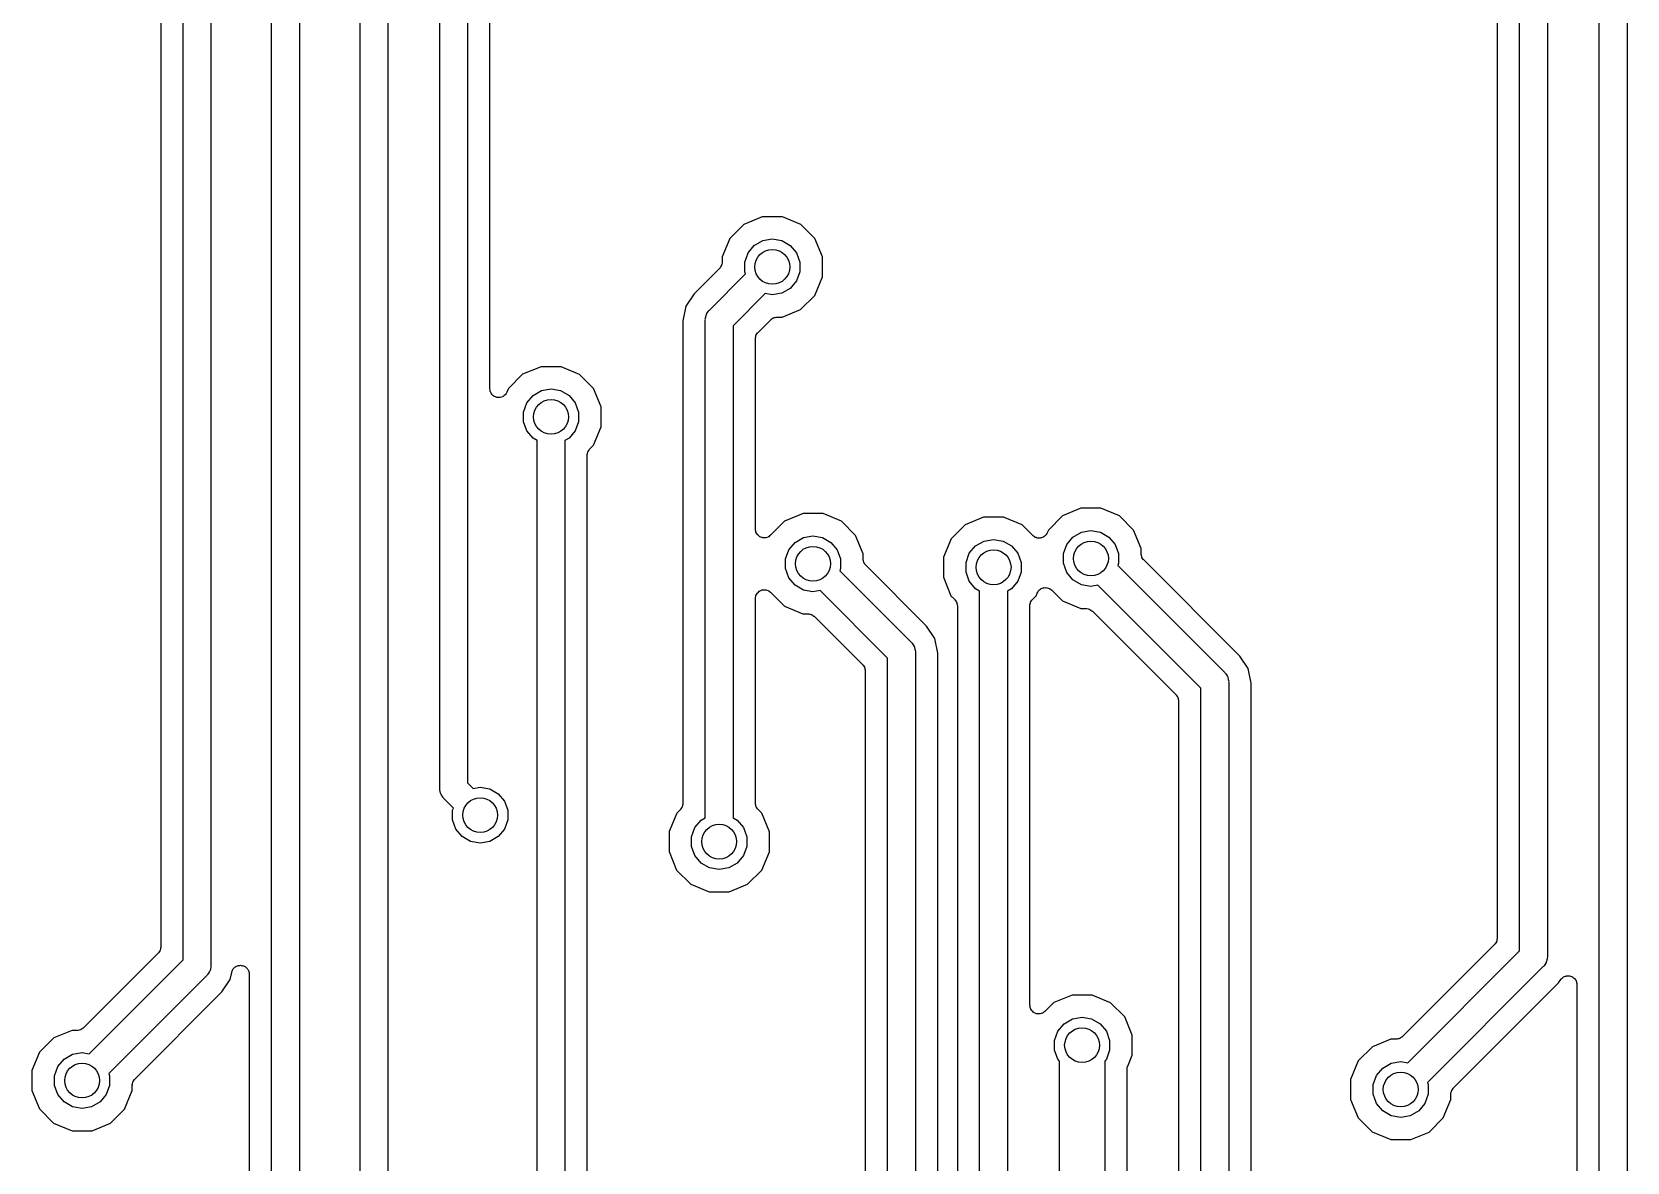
# Model space of a CAD drawing. Extents: x 25 to 125, y -125 to -25.
# Drawn here: x 89.71 to 112.59, y -72.54 to -56.32 of the extents above; entities that cross this region are included whole.
import ezdxf

# ---------------------------------------------------------------- set-up
doc = ezdxf.new("R2010")
doc.units = 0
doc.header["$MEASUREMENT"] = 0
doc.layers.add('BLACK', color=7, linetype='CONTINUOUS')

msp = doc.modelspace()

# ---------------------------------------------------------------- linework, layer by layer
at = {"layer": 'Black'}
for p, q in [((93.145, -80.8119), (93.145, -43.2057)), ((93.545, -43.1407), (93.545, -80.8119)), ((94.415, -79.883), (94.415, -45.0451)), ((94.815, -45.0451), (94.815, -79.8002)), ((95.558, -67.183), (95.558, -46.5691)), ((95.958, -46.5691), (95.958, -67.1002)), ((91.875, -69.6422), (91.875, -49.4901)), ((92.275, -49.4901), (92.275, -69.725)), ((112.195, -80.6892), (112.195, -49.8711)), ((112.595, -49.8711), (112.595, -80.772)), ((91.555, -51.4945), (91.555, -69.457)), ((111.052, -69.5132), (111.052, -51.7761)), ((111.452, -51.7761), (111.452, -69.596)), ((110.732, -51.9858), (110.732, -69.328)), ((96.278, -61.4465), (96.278, -53.1149)), ((100.187, -58.9769), (99.9227, -59.0863)), ((100.474, -58.9771), (100.187, -58.9769)), ((100.738, -59.087), (100.474, -58.9771)), ((99.9227, -59.0863), (99.72, -59.2886)), ((100.941, -59.2897), (100.738, -59.087)), ((99.72, -59.2886), (99.6101, -59.5532)), ((99.9346, -59.6273), (99.9823, -59.4962)), ((99.9823, -59.4962), (100.072, -59.3894)), ((100.072, -59.3894), (100.193, -59.3197)), ((100.193, -59.3197), (100.33, -59.2955)), ((100.33, -59.2955), (100.467, -59.3197)), ((100.467, -59.3197), (100.588, -59.3894)), ((100.588, -59.3894), (100.678, -59.4962)), ((100.678, -59.4962), (100.725, -59.6273)), ((101.05, -59.5544), (100.941, -59.2897)), ((99.5729, -59.7188), (99.2091, -60.0825)), ((99.576, -59.7142), (99.5729, -59.7188)), ((99.5803, -59.7107), (99.576, -59.7142)), ((99.5886, -59.6963), (99.5803, -59.7107)), ((99.5982, -59.6826), (99.5886, -59.6963)), ((99.5996, -59.6773), (99.5982, -59.6826)), ((99.6024, -59.6725), (99.5996, -59.6773)), ((99.6053, -59.6561), (99.6024, -59.6725)), ((99.6096, -59.64), (99.6053, -59.6561)), ((99.6101, -59.6291), (99.6091, -59.6345)), ((99.6091, -59.6345), (99.6096, -59.64)), ((99.6101, -59.5532), (99.6101, -59.6291)), ((99.9346, -59.7667), (99.9346, -59.6273)), ((100.725, -59.6273), (100.725, -59.7667)), ((101.05, -59.8409), (101.05, -59.5544)), ((99.4266, -60.3176), (99.946, -59.7982)), ((99.946, -59.7982), (99.9346, -59.7667)), ((100.678, -59.8978), (100.588, -60.0046)), ((100.725, -59.7667), (100.678, -59.8978)), ((100.94, -60.1054), (101.05, -59.8409)), ((99.2091, -60.0825), (99.0899, -60.261)), ((100.229, -60.0807), (99.768, -60.5419)), ((100.33, -60.0985), (100.229, -60.0807)), ((100.467, -60.0743), (100.33, -60.0985)), ((100.588, -60.0046), (100.467, -60.0743)), ((100.737, -60.3078), (100.94, -60.1054)), ((99.0899, -60.261), (99.048, -60.4715)), ((99.3688, -60.4416), (99.3755, -60.4163)), ((99.3755, -60.4163), (99.3801, -60.3906)), ((99.3801, -60.3906), (99.3845, -60.383)), ((99.3845, -60.383), (99.3867, -60.3745)), ((99.3867, -60.3745), (99.4017, -60.3531)), ((99.4017, -60.3531), (99.4148, -60.3305)), ((99.4148, -60.3305), (99.4215, -60.3248)), ((99.4215, -60.3248), (99.4266, -60.3176)), ((100.35, -60.4275), (100.355, -60.4247)), ((100.355, -60.4247), (100.371, -60.4218)), ((100.371, -60.4218), (100.387, -60.4176)), ((100.387, -60.4176), (100.392, -60.418)), ((100.392, -60.418), (100.398, -60.4171)), ((100.398, -60.4171), (100.473, -60.4171)), ((100.473, -60.4171), (100.737, -60.3078)), ((99.048, -60.4715), (99.048, -67.3941)), ((99.368, -60.459), (99.3695, -60.4503)), ((99.368, -67.6039), (99.368, -60.459)), ((99.3695, -60.4503), (99.3688, -60.4416)), ((99.768, -60.5419), (99.768, -67.6039)), ((100.109, -60.6597), (100.118, -60.6454)), ((100.118, -60.6454), (100.122, -60.6418)), ((100.122, -60.6418), (100.125, -60.6372)), ((100.125, -60.6372), (100.308, -60.4543)), ((100.308, -60.4543), (100.313, -60.451)), ((100.313, -60.451), (100.316, -60.4467)), ((100.316, -60.4467), (100.331, -60.4385)), ((100.331, -60.4385), (100.344, -60.429)), ((100.344, -60.429), (100.35, -60.4275)), ((100.088, -60.7159), (100.093, -60.6999)), ((100.089, -60.7215), (100.088, -60.7159)), ((100.088, -60.727), (100.089, -60.7215)), ((100.088, -63.4584), (100.088, -60.727)), ((100.093, -60.6999), (100.096, -60.6836)), ((100.096, -60.6836), (100.098, -60.6787)), ((100.098, -60.6787), (100.1, -60.6733)), ((100.1, -60.6733), (100.109, -60.6597)), ((96.7477, -61.2383), (96.545, -61.4406)), ((97.0124, -61.1289), (96.7477, -61.2383)), ((97.2988, -61.1291), (97.0124, -61.1289)), ((97.5634, -61.239), (97.2988, -61.1291)), ((97.7657, -61.4417), (97.5634, -61.239)), ((96.2813, -61.4655), (96.278, -61.4465)), ((96.2838, -61.4846), (96.2813, -61.4655)), ((96.2852, -61.4872), (96.2838, -61.4846)), ((96.2857, -61.49), (96.2852, -61.4872)), ((96.2953, -61.5067), (96.2857, -61.49)), ((96.3042, -61.5238), (96.2953, -61.5067)), ((96.3063, -61.5257), (96.3042, -61.5238)), ((96.3077, -61.5282), (96.3063, -61.5257)), ((96.3225, -61.5406), (96.3077, -61.5282)), ((96.3367, -61.5536), (96.3225, -61.5406)), ((96.3393, -61.5547), (96.3367, -61.5536)), ((96.3415, -61.5565), (96.3393, -61.5547)), ((96.3596, -61.5631), (96.3415, -61.5565)), ((96.3774, -61.5705), (96.3596, -61.5631)), ((96.4452, -61.565), (96.4271, -61.5716)), ((96.4635, -61.5592), (96.4452, -61.565)), ((96.4658, -61.5575), (96.4635, -61.5592)), ((96.4685, -61.5565), (96.4658, -61.5575)), ((96.4833, -61.5441), (96.4685, -61.5565)), ((96.4986, -61.5324), (96.4833, -61.5441)), ((96.5001, -61.53), (96.4986, -61.5324)), ((96.5023, -61.5282), (96.5001, -61.53)), ((96.5119, -61.5115), (96.5023, -61.5282)), ((96.5223, -61.4952), (96.5119, -61.5115)), ((96.545, -61.4406), (96.5223, -61.4952)), ((96.8073, -61.6482), (96.8969, -61.5414)), ((96.8969, -61.5414), (97.0177, -61.4717)), ((97.0177, -61.4717), (97.155, -61.4475)), ((97.155, -61.4475), (97.2923, -61.4717)), ((97.2923, -61.4717), (97.4131, -61.5414)), ((97.4131, -61.5414), (97.5027, -61.6482)), ((97.8751, -61.7064), (97.7657, -61.4417)), ((96.3803, -61.5706), (96.3774, -61.5705)), ((96.3829, -61.5716), (96.3803, -61.5706)), ((96.4022, -61.5716), (96.3829, -61.5716)), ((96.4215, -61.5725), (96.4022, -61.5716)), ((96.4242, -61.5716), (96.4215, -61.5725)), ((96.4271, -61.5716), (96.4242, -61.5716)), ((96.7596, -61.7793), (96.8073, -61.6482)), ((96.7596, -61.9187), (96.7596, -61.7793)), ((97.5027, -61.6482), (97.5504, -61.7793)), ((97.5504, -61.7793), (97.5504, -61.9187)), ((97.8749, -61.9928), (97.8751, -61.7064)), ((96.8073, -62.0498), (96.7596, -61.9187)), ((97.5504, -61.9187), (97.5027, -62.0498)), ((97.765, -62.2574), (97.8749, -61.9928)), ((96.8969, -62.1566), (96.8073, -62.0498)), ((96.955, -62.1901), (96.8969, -62.1566)), ((96.955, -77.6412), (96.955, -62.1901)), ((97.4131, -62.1566), (97.355, -62.1901)), ((97.355, -62.1901), (97.355, -77.724)), ((97.5027, -62.0498), (97.4131, -62.1566)), ((97.675, -62.3999), (97.676, -62.3944)), ((97.675, -74.7018), (97.675, -62.3999)), ((97.6755, -62.3887), (97.6798, -62.3728)), ((97.676, -62.3944), (97.6755, -62.3887)), ((97.6798, -62.3728), (97.6827, -62.3565)), ((97.6827, -62.3565), (97.6855, -62.3516)), ((97.6855, -62.3516), (97.6869, -62.3462)), ((97.6869, -62.3462), (97.6964, -62.3326)), ((97.6964, -62.3326), (97.7047, -62.3183)), ((97.7047, -62.3183), (97.709, -62.3147)), ((97.709, -62.3147), (97.7123, -62.31)), ((97.7123, -62.31), (97.765, -62.2574)), ((104.759, -63.1609), (104.495, -63.2703)), ((105.046, -63.1611), (104.759, -63.1609)), ((105.31, -63.271), (105.046, -63.1611)), ((100.507, -63.3465), (100.305, -63.5483)), ((100.772, -63.2371), (100.507, -63.3465)), ((101.058, -63.2373), (100.772, -63.2371)), ((101.323, -63.3472), (101.058, -63.2373)), ((101.525, -63.5499), (101.323, -63.3472)), ((103.098, -63.3973), (102.895, -63.5996)), ((103.362, -63.2879), (103.098, -63.3973)), ((103.649, -63.2881), (103.362, -63.2879)), ((103.913, -63.398), (103.649, -63.2881)), ((104.068, -63.5532), (103.913, -63.398)), ((104.495, -63.2703), (104.292, -63.4726)), ((105.513, -63.4737), (105.31, -63.271)), ((100.091, -63.4747), (100.088, -63.4584)), ((100.092, -63.4911), (100.091, -63.4747)), ((100.095, -63.4963), (100.092, -63.4911)), ((100.096, -63.5018), (100.095, -63.4963)), ((100.104, -63.5161), (100.096, -63.5018)), ((100.111, -63.5311), (100.104, -63.5161)), ((100.115, -63.5351), (100.111, -63.5311)), ((100.118, -63.54), (100.115, -63.5351)), ((100.13, -63.5506), (100.118, -63.54)), ((100.142, -63.5624), (100.13, -63.5506)), ((100.147, -63.5647), (100.142, -63.5624)), ((100.151, -63.5684), (100.147, -63.5647)), ((100.167, -63.574), (100.151, -63.5684)), ((100.182, -63.581), (100.167, -63.574)), ((100.188, -63.5815), (100.182, -63.581)), ((100.193, -63.5835), (100.188, -63.5815)), ((100.209, -63.5835), (100.193, -63.5835)), ((100.226, -63.5849), (100.209, -63.5835)), ((100.231, -63.5835), (100.226, -63.5849)), ((100.237, -63.5835), (100.231, -63.5835)), ((100.253, -63.5778), (100.237, -63.5835)), ((100.269, -63.5735), (100.253, -63.5778)), ((100.273, -63.5703), (100.269, -63.5735)), ((100.278, -63.5684), (100.273, -63.5703)), ((100.291, -63.5577), (100.278, -63.5684)), ((100.305, -63.5483), (100.291, -63.5577)), ((100.656, -63.6496), (100.777, -63.5799)), ((100.777, -63.5799), (100.914, -63.5557)), ((100.914, -63.5557), (101.052, -63.5799)), ((101.052, -63.5799), (101.172, -63.6496)), ((101.634, -63.8146), (101.525, -63.5499)), ((102.895, -63.5996), (102.785, -63.8642)), ((103.368, -63.6307), (103.505, -63.6065)), ((103.505, -63.6065), (103.642, -63.6307)), ((104.08, -63.5612), (104.068, -63.5532)), ((104.09, -63.5705), (104.08, -63.5612)), ((104.098, -63.5738), (104.09, -63.5705)), ((104.104, -63.5786), (104.098, -63.5738)), ((104.118, -63.5821), (104.104, -63.5786)), ((104.131, -63.5875), (104.118, -63.5821)), ((104.139, -63.5878), (104.131, -63.5875)), ((104.147, -63.59), (104.139, -63.5878)), ((104.161, -63.5888), (104.147, -63.59)), ((104.175, -63.5894), (104.161, -63.5888)), ((104.183, -63.5869), (104.175, -63.5894)), ((104.191, -63.5862), (104.183, -63.5869)), ((104.204, -63.5804), (104.191, -63.5862)), ((104.217, -63.5762), (104.204, -63.5804)), ((104.223, -63.5711), (104.217, -63.5762)), ((104.231, -63.5676), (104.223, -63.5711)), ((104.241, -63.5578), (104.231, -63.5676)), ((104.252, -63.5494), (104.241, -63.5578)), ((104.256, -63.5423), (104.252, -63.5494)), ((104.262, -63.5364), (104.256, -63.5423)), ((104.268, -63.5239), (104.262, -63.5364)), ((104.276, -63.5122), (104.268, -63.5239)), ((104.292, -63.4726), (104.276, -63.5122)), ((104.554, -63.6802), (104.644, -63.5734)), ((104.644, -63.5734), (104.765, -63.5037)), ((104.765, -63.5037), (104.902, -63.4795)), ((104.902, -63.4795), (105.039, -63.5037)), ((105.039, -63.5037), (105.16, -63.5734)), ((105.16, -63.5734), (105.25, -63.6802)), ((105.622, -63.7384), (105.513, -63.4737)), ((100.519, -63.8875), (100.566, -63.7564)), ((100.566, -63.7564), (100.656, -63.6496)), ((101.172, -63.6496), (101.262, -63.7564)), ((101.262, -63.7564), (101.31, -63.8875)), ((101.634, -63.8892), (101.634, -63.8146)), ((103.11, -63.9383), (103.157, -63.8072)), ((103.157, -63.8072), (103.247, -63.7004)), ((103.247, -63.7004), (103.368, -63.6307)), ((103.642, -63.6307), (103.763, -63.7004)), ((103.763, -63.7004), (103.853, -63.8072)), ((103.853, -63.8072), (103.9, -63.9383)), ((104.507, -63.8113), (104.554, -63.6802)), ((104.507, -63.9507), (104.507, -63.8113)), ((105.25, -63.6802), (105.297, -63.8113)), ((105.297, -63.8113), (105.297, -63.9507)), ((105.622, -63.813), (105.622, -63.7384)), ((105.623, -63.8185), (105.622, -63.813)), ((105.623, -63.8241), (105.623, -63.8185)), ((105.627, -63.8401), (105.623, -63.8241)), ((105.63, -63.8564), (105.627, -63.8401)), ((105.632, -63.8613), (105.63, -63.8564)), ((100.519, -64.0269), (100.519, -63.8875)), ((100.566, -64.158), (100.519, -64.0269)), ((101.31, -64.0269), (101.298, -64.0583)), ((101.298, -64.0583), (102.326, -65.0858)), ((101.31, -63.8875), (101.31, -64.0269)), ((101.635, -63.8947), (101.634, -63.8892)), ((101.635, -63.9003), (101.635, -63.8947)), ((101.639, -63.9163), (101.635, -63.9003)), ((101.642, -63.9326), (101.639, -63.9163)), ((101.645, -63.9375), (101.642, -63.9326)), ((101.646, -63.9429), (101.645, -63.9375)), ((101.656, -63.9565), (101.646, -63.9429)), ((101.664, -63.9708), (101.656, -63.9565)), ((101.668, -63.9744), (101.664, -63.9708)), ((101.671, -63.9791), (101.668, -63.9744)), ((102.543, -64.8507), (101.671, -63.9791)), ((102.785, -63.8642), (102.785, -64.1506)), ((103.11, -64.0777), (103.11, -63.9383)), ((103.157, -64.2088), (103.11, -64.0777)), ((103.9, -64.0777), (103.853, -64.2088)), ((103.9, -63.9383), (103.9, -64.0777)), ((104.554, -64.0818), (104.507, -63.9507)), ((104.644, -64.1886), (104.554, -64.0818)), ((105.297, -63.9507), (105.286, -63.9821)), ((105.286, -63.9821), (106.821, -65.5176)), ((105.634, -63.8667), (105.632, -63.8613)), ((105.643, -63.8803), (105.634, -63.8667)), ((105.652, -63.8946), (105.643, -63.8803)), ((105.656, -63.8982), (105.652, -63.8946)), ((105.659, -63.9029), (105.656, -63.8982)), ((107.039, -65.2825), (105.659, -63.9029)), ((100.656, -64.2648), (100.566, -64.158)), ((100.777, -64.3345), (100.656, -64.2648)), ((102.785, -64.1506), (102.894, -64.4153)), ((103.247, -64.3156), (103.157, -64.2088)), ((103.305, -64.3491), (103.247, -64.3156)), ((103.763, -64.3156), (103.705, -64.3491)), ((103.853, -64.2088), (103.763, -64.3156)), ((104.184, -64.3179), (104.19, -64.3128)), ((104.19, -64.3128), (104.203, -64.3086)), ((104.203, -64.3086), (104.216, -64.3028)), ((104.216, -64.3028), (104.224, -64.3021)), ((104.224, -64.3021), (104.232, -64.2996)), ((104.232, -64.2996), (104.246, -64.3002)), ((104.246, -64.3002), (104.26, -64.299)), ((104.26, -64.299), (104.268, -64.3012)), ((104.268, -64.3012), (104.276, -64.3015)), ((104.276, -64.3015), (104.289, -64.3068)), ((104.289, -64.3068), (104.303, -64.3104)), ((104.303, -64.3104), (104.309, -64.3152)), ((104.309, -64.3152), (104.317, -64.3185)), ((104.765, -64.2583), (104.644, -64.1886)), ((104.902, -64.2825), (104.765, -64.2583)), ((105.003, -64.2647), (104.902, -64.2825)), ((106.48, -65.7418), (105.003, -64.2647)), ((100.088, -64.4557), (100.091, -64.4393)), ((100.088, -67.3942), (100.088, -64.4557)), ((100.091, -64.4393), (100.092, -64.4227)), ((100.092, -64.4227), (100.095, -64.4177)), ((100.095, -64.4177), (100.096, -64.4122)), ((100.096, -64.4122), (100.104, -64.3978)), ((100.104, -64.3978), (100.111, -64.3827)), ((100.111, -64.3827), (100.115, -64.3788)), ((100.115, -64.3788), (100.118, -64.374)), ((100.118, -64.374), (100.13, -64.3633)), ((100.13, -64.3633), (100.142, -64.3516)), ((100.142, -64.3516), (100.147, -64.3492)), ((100.147, -64.3492), (100.151, -64.3457)), ((100.151, -64.3457), (100.167, -64.34)), ((100.167, -64.34), (100.182, -64.333)), ((100.182, -64.333), (100.188, -64.3325)), ((100.188, -64.3325), (100.193, -64.3306)), ((100.193, -64.3306), (100.21, -64.3306)), ((100.21, -64.3306), (100.226, -64.3292)), ((100.226, -64.3292), (100.232, -64.3306)), ((100.232, -64.3306), (100.237, -64.3306)), ((100.237, -64.3306), (100.253, -64.3363)), ((100.253, -64.3363), (100.269, -64.3406)), ((100.269, -64.3406), (100.273, -64.3438)), ((100.273, -64.3438), (100.278, -64.3457)), ((100.278, -64.3457), (100.291, -64.3564)), ((100.291, -64.3564), (100.305, -64.3659)), ((100.305, -64.3659), (100.506, -64.5672)), ((100.914, -64.3587), (100.777, -64.3345)), ((101.015, -64.3409), (100.914, -64.3587)), ((101.984, -65.31), (101.015, -64.3409)), ((102.894, -64.4153), (102.948, -64.469)), ((102.948, -64.469), (102.951, -64.4736)), ((102.951, -64.4736), (102.955, -64.4771)), ((102.955, -64.4771), (102.964, -64.4915)), ((102.964, -64.4915), (102.973, -64.5052)), ((102.973, -64.5052), (102.975, -64.5105)), ((102.975, -64.5105), (102.977, -64.5153)), ((102.977, -64.5153), (102.98, -64.5317)), ((102.98, -64.5317), (102.985, -64.5478)), ((103.305, -77.1695), (103.305, -64.3491)), ((103.705, -64.3491), (103.705, -77.1643)), ((104.025, -64.5477), (104.03, -64.5318)), ((104.03, -64.5318), (104.033, -64.5155)), ((104.033, -64.5155), (104.035, -64.5106)), ((104.035, -64.5106), (104.037, -64.5052)), ((104.037, -64.5052), (104.046, -64.4916)), ((104.046, -64.4916), (104.055, -64.4773)), ((104.055, -64.4773), (104.059, -64.4737)), ((104.059, -64.4737), (104.062, -64.469)), ((104.062, -64.469), (104.115, -64.4164)), ((104.115, -64.4164), (104.131, -64.3768)), ((104.131, -64.3768), (104.139, -64.3651)), ((104.139, -64.3651), (104.145, -64.3526)), ((104.145, -64.3526), (104.151, -64.3467)), ((104.151, -64.3467), (104.155, -64.3396)), ((104.155, -64.3396), (104.166, -64.3312)), ((104.166, -64.3312), (104.176, -64.3214)), ((104.176, -64.3214), (104.184, -64.3179)), ((104.317, -64.3185), (104.327, -64.3278)), ((104.327, -64.3278), (104.339, -64.3358)), ((104.339, -64.3358), (104.494, -64.491)), ((104.494, -64.491), (104.758, -64.6009)), ((100.506, -64.5672), (100.77, -64.6771)), ((100.77, -64.6771), (100.846, -64.6771)), ((100.846, -64.6771), (100.852, -64.6781)), ((100.852, -64.6781), (100.857, -64.6776)), ((100.857, -64.6776), (100.873, -64.6819)), ((100.873, -64.6819), (100.89, -64.6848)), ((100.89, -64.6848), (100.894, -64.6876)), ((100.894, -64.6876), (100.9, -64.689)), ((100.9, -64.689), (100.913, -64.6986)), ((100.913, -64.6986), (100.928, -64.7069)), ((100.928, -64.7069), (100.931, -64.7112)), ((100.931, -64.7112), (100.936, -64.7143)), ((100.936, -64.7143), (101.627, -65.4054)), ((102.985, -64.5478), (102.984, -64.5533)), ((102.984, -64.5533), (102.985, -64.5588)), ((102.985, -64.5588), (102.985, -76.9616)), ((104.026, -64.5534), (104.025, -64.5477)), ((104.025, -64.5589), (104.026, -64.5534)), ((104.025, -70.2911), (104.025, -64.5589)), ((104.758, -64.6009), (104.834, -64.6009)), ((104.834, -64.6009), (104.84, -64.6019)), ((104.84, -64.6019), (104.845, -64.6014)), ((104.845, -64.6014), (104.861, -64.6057)), ((104.861, -64.6057), (104.877, -64.6086)), ((104.877, -64.6086), (104.882, -64.6114)), ((104.882, -64.6114), (104.888, -64.6128)), ((104.888, -64.6128), (104.901, -64.6224)), ((104.901, -64.6224), (104.916, -64.6307)), ((104.916, -64.6307), (104.919, -64.635)), ((104.919, -64.635), (104.924, -64.6381)), ((104.924, -64.6381), (106.123, -65.8372)), ((102.662, -65.0292), (102.543, -64.8507)), ((102.326, -65.0858), (102.331, -65.093)), ((102.331, -65.093), (102.337, -65.0986)), ((102.337, -65.0986), (102.35, -65.1213)), ((102.35, -65.1213), (102.365, -65.1427)), ((102.365, -65.1427), (102.368, -65.1512)), ((102.368, -65.1512), (102.372, -65.1588)), ((102.372, -65.1588), (102.377, -65.1845)), ((102.377, -65.1845), (102.383, -65.2098)), ((102.383, -65.2098), (102.383, -65.2185)), ((102.383, -65.2185), (102.384, -65.2272)), ((102.384, -65.2272), (102.384, -86.4616)), ((102.704, -65.2397), (102.662, -65.0292)), ((101.627, -65.4054), (101.63, -65.41)), ((101.63, -65.41), (101.634, -65.4136)), ((101.634, -65.4136), (101.643, -65.4279)), ((101.643, -65.4279), (101.652, -65.4415)), ((101.652, -65.4415), (101.654, -65.4469)), ((101.654, -65.4469), (101.657, -65.4518)), ((101.657, -65.4518), (101.659, -65.4681)), ((101.984, -86.3788), (101.984, -65.31)), ((102.704, -76.9884), (102.704, -65.2397)), ((107.158, -65.461), (107.039, -65.2825)), ((107.2, -65.6715), (107.158, -65.461)), ((101.659, -65.4681), (101.664, -65.4841)), ((101.664, -65.4841), (101.663, -65.4897)), ((101.663, -65.4897), (101.664, -65.4952)), ((101.664, -65.4952), (101.664, -86.1936)), ((106.821, -65.5176), (106.826, -65.5248)), ((106.826, -65.5248), (106.833, -65.5304)), ((106.833, -65.5304), (106.846, -65.5531)), ((106.846, -65.5531), (106.861, -65.5745)), ((106.861, -65.5745), (106.864, -65.583)), ((106.864, -65.583), (106.868, -65.5906)), ((106.868, -65.5906), (106.872, -65.6163)), ((106.872, -65.6163), (106.879, -65.6416)), ((106.879, -65.6416), (106.878, -65.6503)), ((106.878, -65.6503), (106.88, -65.659)), ((106.88, -65.659), (106.88, -74.5678)), ((107.2, -74.3826), (107.2, -65.6715)), ((106.123, -65.8372), (106.126, -65.8418)), ((106.126, -65.8418), (106.13, -65.8454)), ((106.13, -65.8454), (106.139, -65.8597)), ((106.139, -65.8597), (106.148, -65.8733)), ((106.148, -65.8733), (106.15, -65.8787)), ((106.15, -65.8787), (106.152, -65.8836)), ((106.152, -65.8836), (106.155, -65.8999)), ((106.155, -65.8999), (106.16, -65.9159)), ((106.16, -65.9159), (106.159, -65.9215)), ((106.48, -74.6506), (106.48, -65.7418)), ((106.159, -65.9215), (106.16, -65.927)), ((106.16, -65.927), (106.16, -74.6381)), ((95.5595, -67.1917), (95.558, -67.183)), ((95.5588, -67.2004), (95.5595, -67.1917)), ((95.5655, -67.2257), (95.5588, -67.2004)), ((95.5701, -67.2514), (95.5655, -67.2257)), ((95.5745, -67.259), (95.5701, -67.2514)), ((95.5767, -67.2675), (95.5745, -67.259)), ((95.5917, -67.2889), (95.5767, -67.2675)), ((95.6048, -67.3116), (95.5917, -67.2889)), ((95.958, -67.1002), (96.0381, -67.1803)), ((96.0381, -67.1803), (96.139, -67.1625)), ((96.139, -67.1625), (96.2763, -67.1867)), ((96.2763, -67.1867), (96.3971, -67.2564)), ((96.3971, -67.2564), (96.4867, -67.3632)), ((95.6115, -67.3172), (95.6048, -67.3116)), ((95.6166, -67.3244), (95.6115, -67.3172)), ((95.755, -67.4629), (95.6166, -67.3244)), ((95.7436, -67.4943), (95.755, -67.4629)), ((95.7436, -67.6337), (95.7436, -67.4943)), ((96.4867, -67.3632), (96.5344, -67.4943)), ((96.5344, -67.4943), (96.5344, -67.6337)), ((99.0107, -67.484), (98.958, -67.5366)), ((99.014, -67.4793), (99.0107, -67.484)), ((99.0183, -67.4757), (99.014, -67.4793)), ((99.0266, -67.4614), (99.0183, -67.4757)), ((99.0361, -67.4478), (99.0266, -67.4614)), ((99.0375, -67.4424), (99.0361, -67.4478)), ((99.0403, -67.4375), (99.0375, -67.4424)), ((99.0432, -67.4212), (99.0403, -67.4375)), ((99.0475, -67.4053), (99.0432, -67.4212)), ((99.048, -67.3941), (99.047, -67.3996)), ((99.047, -67.3996), (99.0475, -67.4053)), ((100.089, -67.3997), (100.088, -67.3942)), ((100.088, -67.4052), (100.089, -67.3997)), ((100.093, -67.4213), (100.088, -67.4052)), ((100.096, -67.4377), (100.093, -67.4213)), ((100.098, -67.4425), (100.096, -67.4377)), ((100.1, -67.4478), (100.098, -67.4425)), ((100.109, -67.4615), (100.1, -67.4478)), ((100.118, -67.4759), (100.109, -67.4615)), ((100.122, -67.4794), (100.118, -67.4759)), ((100.125, -67.484), (100.122, -67.4794)), ((100.179, -67.5377), (100.125, -67.484)), ((95.7913, -67.7648), (95.7436, -67.6337)), ((96.5344, -67.6337), (96.4867, -67.7648)), ((98.958, -67.5366), (98.8481, -67.8012)), ((99.1726, -67.8753), (99.2203, -67.7442)), ((99.2203, -67.7442), (99.3099, -67.6374)), ((99.3099, -67.6374), (99.368, -67.6039)), ((99.768, -67.6039), (99.8261, -67.6374)), ((99.8261, -67.6374), (99.9157, -67.7442)), ((99.9157, -67.7442), (99.9634, -67.8753)), ((100.288, -67.8024), (100.179, -67.5377)), ((95.8809, -67.8716), (95.7913, -67.7648)), ((96.0017, -67.9413), (95.8809, -67.8716)), ((96.139, -67.9655), (96.0017, -67.9413)), ((96.2763, -67.9413), (96.139, -67.9655)), ((96.3971, -67.8716), (96.2763, -67.9413)), ((96.4867, -67.7648), (96.3971, -67.8716)), ((98.8481, -67.8012), (98.8479, -68.0876)), ((99.1726, -68.0147), (99.1726, -67.8753)), ((99.9634, -67.8753), (99.9634, -68.0147)), ((100.288, -68.0888), (100.288, -67.8024)), ((98.8479, -68.0876), (98.9573, -68.3523)), ((99.2203, -68.1458), (99.1726, -68.0147)), ((99.3099, -68.2526), (99.2203, -68.1458)), ((99.9157, -68.1458), (99.8261, -68.2526)), ((99.9634, -68.0147), (99.9157, -68.1458)), ((100.178, -68.3534), (100.288, -68.0888)), ((98.9573, -68.3523), (99.1596, -68.555)), ((99.4307, -68.3223), (99.3099, -68.2526)), ((99.568, -68.3465), (99.4307, -68.3223)), ((99.7053, -68.3223), (99.568, -68.3465)), ((99.8261, -68.2526), (99.7053, -68.3223)), ((99.9753, -68.5557), (100.178, -68.3534)), ((99.1596, -68.555), (99.4242, -68.6649)), ((99.4242, -68.6649), (99.7106, -68.6651)), ((99.7106, -68.6651), (99.9753, -68.5557)), ((110.732, -69.3391), (110.727, -69.3551)), ((110.732, -69.328), (110.731, -69.3335)), ((110.731, -69.3335), (110.732, -69.3391)), ((91.5178, -69.5468), (90.4485, -70.6161)), ((91.521, -69.5422), (91.5178, -69.5468)), ((91.5253, -69.5386), (91.521, -69.5422)), ((91.5336, -69.5243), (91.5253, -69.5386)), ((91.5431, -69.5107), (91.5336, -69.5243)), ((91.5445, -69.5053), (91.5431, -69.5107)), ((91.5473, -69.5004), (91.5445, -69.5053)), ((91.5502, -69.4841), (91.5473, -69.5004)), ((91.5545, -69.4681), (91.5502, -69.4841)), ((91.555, -69.457), (91.554, -69.4625)), ((91.554, -69.4625), (91.5545, -69.4681)), ((110.695, -69.4178), (109.369, -70.7437)), ((109.448, -71.1173), (111.052, -69.5132)), ((110.698, -69.4132), (110.695, -69.4178)), ((110.702, -69.4096), (110.698, -69.4132)), ((110.711, -69.3953), (110.702, -69.4096)), ((110.72, -69.3817), (110.711, -69.3953)), ((110.722, -69.3763), (110.72, -69.3817)), ((110.724, -69.3714), (110.722, -69.3763)), ((110.727, -69.3551), (110.724, -69.3714)), ((90.5276, -70.9896), (91.875, -69.6422)), ((92.2563, -69.8095), (92.2413, -69.8309)), ((92.2585, -69.801), (92.2563, -69.8095)), ((92.2629, -69.7934), (92.2585, -69.801)), ((92.2675, -69.7677), (92.2629, -69.7934)), ((92.2742, -69.7424), (92.2675, -69.7677)), ((92.275, -69.725), (92.2735, -69.7337)), ((92.2735, -69.7337), (92.2742, -69.7424)), ((92.577, -69.8118), (92.5787, -69.8022)), ((92.5787, -69.8022), (92.5849, -69.7914)), ((92.5849, -69.7914), (92.5894, -69.7798)), ((92.5894, -69.7798), (92.5958, -69.7724)), ((92.5958, -69.7724), (92.6007, -69.764)), ((92.6007, -69.764), (92.6103, -69.756)), ((92.6103, -69.756), (92.6185, -69.7466)), ((92.6185, -69.7466), (92.627, -69.7419)), ((92.627, -69.7419), (92.6345, -69.7357)), ((92.6345, -69.7357), (92.6462, -69.7314)), ((92.6462, -69.7314), (92.6572, -69.7254)), ((92.6572, -69.7254), (92.6668, -69.7239)), ((92.6668, -69.7239), (92.6759, -69.7206)), ((92.6759, -69.7206), (92.6884, -69.7206)), ((92.6884, -69.7206), (92.7008, -69.7187)), ((92.7008, -69.7187), (92.7103, -69.7206)), ((92.7103, -69.7206), (92.7201, -69.7206)), ((92.7201, -69.7206), (92.7318, -69.7249)), ((92.7318, -69.7249), (92.744, -69.7273)), ((92.744, -69.7273), (92.7524, -69.7323)), ((92.7524, -69.7323), (92.7615, -69.7357)), ((92.7615, -69.7357), (92.7711, -69.7437)), ((92.7711, -69.7437), (92.7817, -69.7502)), ((92.7817, -69.7502), (92.7878, -69.7578)), ((92.7878, -69.7578), (92.7953, -69.764)), ((92.7953, -69.764), (92.8015, -69.7748)), ((92.8015, -69.7748), (92.8093, -69.7846)), ((92.8093, -69.7846), (92.8125, -69.7938)), ((92.8125, -69.7938), (92.8173, -69.8022)), ((92.8173, -69.8022), (92.8195, -69.8145)), ((111.393, -69.7374), (109.731, -71.3999)), ((111.398, -69.7302), (111.393, -69.7374)), ((111.405, -69.7246), (111.398, -69.7302)), ((111.418, -69.7019), (111.405, -69.7246)), ((111.433, -69.6805), (111.418, -69.7019)), ((111.436, -69.672), (111.433, -69.6805)), ((111.44, -69.6644), (111.436, -69.672)), ((111.444, -69.6387), (111.44, -69.6644)), ((111.451, -69.6134), (111.444, -69.6387)), ((111.452, -69.596), (111.45, -69.6047)), ((111.45, -69.6047), (111.451, -69.6134)), ((92.2164, -69.8664), (90.8107, -71.2722)), ((92.2215, -69.8592), (92.2164, -69.8664)), ((92.2282, -69.8536), (92.2215, -69.8592)), ((92.2413, -69.8309), (92.2282, -69.8536)), ((92.4338, -70.1015), (92.5531, -69.923)), ((92.5531, -69.923), (92.5734, -69.8209)), ((92.5734, -69.8209), (92.577, -69.8118)), ((92.8195, -69.8145), (92.8235, -69.8263)), ((92.8235, -69.8263), (92.8233, -69.8361)), ((92.8233, -69.8361), (92.825, -69.8457)), ((92.825, -69.8457), (92.825, -76.9073)), ((110.104, -71.4793), (111.611, -69.9725)), ((111.611, -69.9725), (111.642, -69.9253)), ((111.642, -69.9253), (111.647, -69.9203)), ((111.647, -69.9203), (111.651, -69.9142)), ((111.651, -69.9142), (111.662, -69.9045)), ((111.662, -69.9045), (111.673, -69.8935)), ((111.673, -69.8935), (111.679, -69.8904)), ((111.679, -69.8904), (111.684, -69.8859)), ((111.684, -69.8859), (111.699, -69.8807)), ((111.699, -69.8807), (111.712, -69.8739)), ((111.712, -69.8739), (111.719, -69.8732)), ((111.719, -69.8732), (111.726, -69.8708)), ((111.726, -69.8708), (111.741, -69.8708)), ((111.741, -69.8708), (111.756, -69.8691)), ((111.756, -69.8691), (111.763, -69.8708)), ((111.763, -69.8708), (111.77, -69.8708)), ((111.77, -69.8708), (111.784, -69.876)), ((111.784, -69.876), (111.799, -69.8796)), ((111.799, -69.8796), (111.805, -69.8835)), ((111.805, -69.8835), (111.811, -69.8859)), ((111.811, -69.8859), (111.823, -69.8957)), ((111.823, -69.8957), (111.836, -69.9041)), ((111.836, -69.9041), (111.84, -69.9098)), ((111.84, -69.9098), (111.845, -69.9142)), ((111.845, -69.9142), (111.853, -69.9274)), ((111.853, -69.9274), (111.862, -69.9397)), ((111.862, -69.9397), (111.864, -69.9464)), ((111.864, -69.9464), (111.867, -69.9524)), ((111.867, -69.9524), (111.87, -69.9674)), ((111.87, -69.9674), (111.874, -69.9821)), ((111.874, -69.9821), (111.874, -69.989)), ((111.874, -69.989), (111.875, -69.9959)), ((111.875, -69.9959), (111.875, -80.4753)), ((91.1838, -71.3516), (92.4338, -70.1015)), ((104.368, -70.2553), (104.242, -70.381)), ((104.632, -70.1459), (104.368, -70.2553)), ((104.919, -70.1461), (104.632, -70.1459)), ((105.183, -70.256), (104.919, -70.1461)), ((105.386, -70.4587), (105.183, -70.256)), ((104.028, -70.3074), (104.025, -70.2911)), ((104.029, -70.3239), (104.028, -70.3074)), ((104.032, -70.329), (104.029, -70.3239)), ((104.033, -70.3346), (104.032, -70.329)), ((104.041, -70.3489), (104.033, -70.3346)), ((104.048, -70.3639), (104.041, -70.3489)), ((104.052, -70.3679), (104.048, -70.3639)), ((104.055, -70.3728), (104.052, -70.3679)), ((104.067, -70.3834), (104.055, -70.3728)), ((104.079, -70.3951), (104.067, -70.3834)), ((104.084, -70.3975), (104.079, -70.3951)), ((104.088, -70.4011), (104.084, -70.3975)), ((104.104, -70.4068), (104.088, -70.4011)), ((104.119, -70.4138), (104.104, -70.4068)), ((104.125, -70.4143), (104.119, -70.4138)), ((104.13, -70.4162), (104.125, -70.4143)), ((104.146, -70.4162), (104.13, -70.4162)), ((104.163, -70.4176), (104.146, -70.4162)), ((104.168, -70.4162), (104.163, -70.4176)), ((104.174, -70.4162), (104.168, -70.4162)), ((104.19, -70.4105), (104.174, -70.4162)), ((104.206, -70.4063), (104.19, -70.4105)), ((104.21, -70.403), (104.206, -70.4063)), ((104.215, -70.4011), (104.21, -70.403)), ((104.228, -70.3905), (104.215, -70.4011)), ((104.242, -70.381), (104.228, -70.3905)), ((104.517, -70.5584), (104.638, -70.4887)), ((104.638, -70.4887), (104.775, -70.4645)), ((104.775, -70.4645), (104.912, -70.4887)), ((104.912, -70.4887), (105.033, -70.5584)), ((105.495, -70.7234), (105.386, -70.4587)), ((90.2841, -70.6532), (90.0193, -70.7626)), ((90.3586, -70.6533), (90.2841, -70.6532)), ((90.3642, -70.6523), (90.3586, -70.6533)), ((90.3698, -70.6528), (90.3642, -70.6523)), ((90.3858, -70.6485), (90.3698, -70.6528)), ((90.4021, -70.6457), (90.3858, -70.6485)), ((90.4069, -70.6428), (90.4021, -70.6457)), ((90.4124, -70.6414), (90.4069, -70.6428)), ((90.4259, -70.6319), (90.4124, -70.6414)), ((90.4403, -70.6236), (90.4259, -70.6319)), ((90.4439, -70.6193), (90.4403, -70.6236)), ((90.4485, -70.6161), (90.4439, -70.6193)), ((104.38, -70.7963), (104.427, -70.6652)), ((104.427, -70.6652), (104.517, -70.5584)), ((105.033, -70.5584), (105.123, -70.6652)), ((105.123, -70.6652), (105.17, -70.7963)), ((105.495, -71.0098), (105.495, -70.7234)), ((90.0193, -70.7626), (89.8166, -70.965)), ((104.38, -70.9357), (104.38, -70.7963)), ((104.427, -71.0668), (104.38, -70.9357)), ((105.17, -70.9357), (105.123, -71.0668)), ((105.17, -70.7963), (105.17, -70.9357)), ((108.94, -70.8903), (108.737, -71.0926)), ((109.204, -70.7809), (108.94, -70.8903)), ((109.279, -70.7809), (109.204, -70.7809)), ((109.285, -70.78), (109.279, -70.7809)), ((109.29, -70.7805), (109.285, -70.78)), ((109.306, -70.7762), (109.29, -70.7805)), ((109.322, -70.7733), (109.306, -70.7762)), ((109.327, -70.7705), (109.322, -70.7733)), ((109.333, -70.769), (109.327, -70.7705)), ((109.346, -70.7596), (109.333, -70.769)), ((109.361, -70.7513), (109.346, -70.7596)), ((109.364, -70.747), (109.361, -70.7513)), ((109.369, -70.7437), (109.364, -70.747)), ((89.8166, -70.965), (89.7068, -71.2295)), ((90.0312, -71.3036), (90.0789, -71.1726)), ((90.0789, -71.1726), (90.1686, -71.0657)), ((90.1686, -71.0657), (90.2893, -70.996)), ((90.2893, -70.996), (90.4267, -70.9718)), ((90.4267, -70.9718), (90.5276, -70.9896)), ((104.45, -71.0939), (104.427, -71.0668)), ((104.45, -78.8594), (104.45, -71.0939)), ((105.123, -71.0668), (105.1, -71.0939)), ((105.1, -71.0939), (105.1, -78.994)), ((105.424, -71.191), (105.428, -71.172)), ((105.428, -71.172), (105.429, -71.1696)), ((105.429, -71.1696), (105.43, -71.1668)), ((105.43, -71.1668), (105.495, -71.0098)), ((108.737, -71.0926), (108.627, -71.3572)), ((109.089, -71.1934), (109.21, -71.1237)), ((109.21, -71.1237), (109.347, -71.0995)), ((109.347, -71.0995), (109.448, -71.1173)), ((89.7068, -71.2295), (89.7065, -71.5159)), ((90.0312, -71.4431), (90.0312, -71.3036)), ((90.8107, -71.2722), (90.8221, -71.3036)), ((90.8221, -71.3036), (90.8221, -71.4431)), ((91.1514, -71.4142), (91.1543, -71.3978)), ((91.1543, -71.3978), (91.1571, -71.3931)), ((91.1571, -71.3931), (91.1585, -71.3877)), ((91.1585, -71.3877), (91.168, -71.3741)), ((91.168, -71.3741), (91.1764, -71.3597)), ((91.1764, -71.3597), (91.1806, -71.3561)), ((91.1806, -71.3561), (91.1838, -71.3516)), ((105.42, -71.2098), (105.424, -71.191)), ((105.42, -71.2127), (105.42, -71.2098)), ((105.42, -71.2155), (105.42, -71.2127)), ((105.42, -78.9815), (105.42, -71.2155)), ((108.627, -71.3572), (108.627, -71.6436)), ((108.952, -71.4313), (108.999, -71.3002)), ((108.999, -71.3002), (109.089, -71.1934)), ((109.731, -71.3999), (109.742, -71.4313)), ((89.7065, -71.5159), (89.8159, -71.7806)), ((90.0789, -71.5741), (90.0312, -71.4431)), ((90.1686, -71.6809), (90.0789, -71.5741)), ((90.7744, -71.5741), (90.6848, -71.6809)), ((90.8221, -71.4431), (90.7744, -71.5741)), ((91.0367, -71.7817), (91.1465, -71.5172)), ((91.1465, -71.5172), (91.1466, -71.4413)), ((91.1466, -71.4413), (91.1476, -71.4358)), ((91.1471, -71.4303), (91.1514, -71.4142)), ((91.1476, -71.4358), (91.1471, -71.4303)), ((108.952, -71.5707), (108.952, -71.4313)), ((108.999, -71.7018), (108.952, -71.5707)), ((109.742, -71.5707), (109.695, -71.7018)), ((109.742, -71.4313), (109.742, -71.5707)), ((110.067, -71.558), (110.072, -71.5419)), ((110.068, -71.5635), (110.067, -71.558)), ((110.067, -71.5689), (110.068, -71.5635)), ((110.067, -71.6448), (110.067, -71.5689)), ((110.072, -71.5419), (110.075, -71.5255)), ((110.075, -71.5255), (110.077, -71.5207)), ((110.077, -71.5207), (110.079, -71.5154)), ((110.079, -71.5154), (110.088, -71.5018)), ((110.088, -71.5018), (110.097, -71.4873)), ((110.097, -71.4873), (110.101, -71.4838)), ((110.101, -71.4838), (110.104, -71.4793)), ((89.8159, -71.7806), (90.0183, -71.9834)), ((90.2893, -71.7506), (90.1686, -71.6809)), ((90.4267, -71.7749), (90.2893, -71.7506)), ((90.564, -71.7506), (90.4267, -71.7749)), ((90.6848, -71.6809), (90.564, -71.7506)), ((90.834, -71.9841), (91.0367, -71.7817)), ((108.627, -71.6436), (108.736, -71.9083)), ((109.089, -71.8086), (108.999, -71.7018)), ((109.21, -71.8783), (109.089, -71.8086)), ((109.605, -71.8086), (109.484, -71.8783)), ((109.695, -71.7018), (109.605, -71.8086)), ((109.957, -71.9094), (110.067, -71.6448)), ((90.0183, -71.9834), (90.2828, -72.0932)), ((90.2828, -72.0932), (90.5693, -72.0935)), ((90.5693, -72.0935), (90.834, -71.9841)), ((108.736, -71.9083), (108.939, -72.111)), ((109.347, -71.9025), (109.21, -71.8783)), ((109.484, -71.8783), (109.347, -71.9025)), ((109.754, -72.1117), (109.957, -71.9094)), ((108.939, -72.111), (109.203, -72.2209)), ((109.203, -72.2209), (109.49, -72.2211)), ((109.49, -72.2211), (109.754, -72.1117))]:
    msp.add_line(p, q, dxfattribs=at)
for centre in [(100.33, -59.697), (97.155, -61.849), (100.914, -63.9572), (103.505, -64.008), (104.902, -63.881), (96.139, -67.564), (99.568, -67.945), (104.775, -70.866), (90.4267, -71.3733), (109.347, -71.501)]:
    msp.add_circle(centre, 0.25, dxfattribs=at)

doc.saveas('drawing.dxf')
